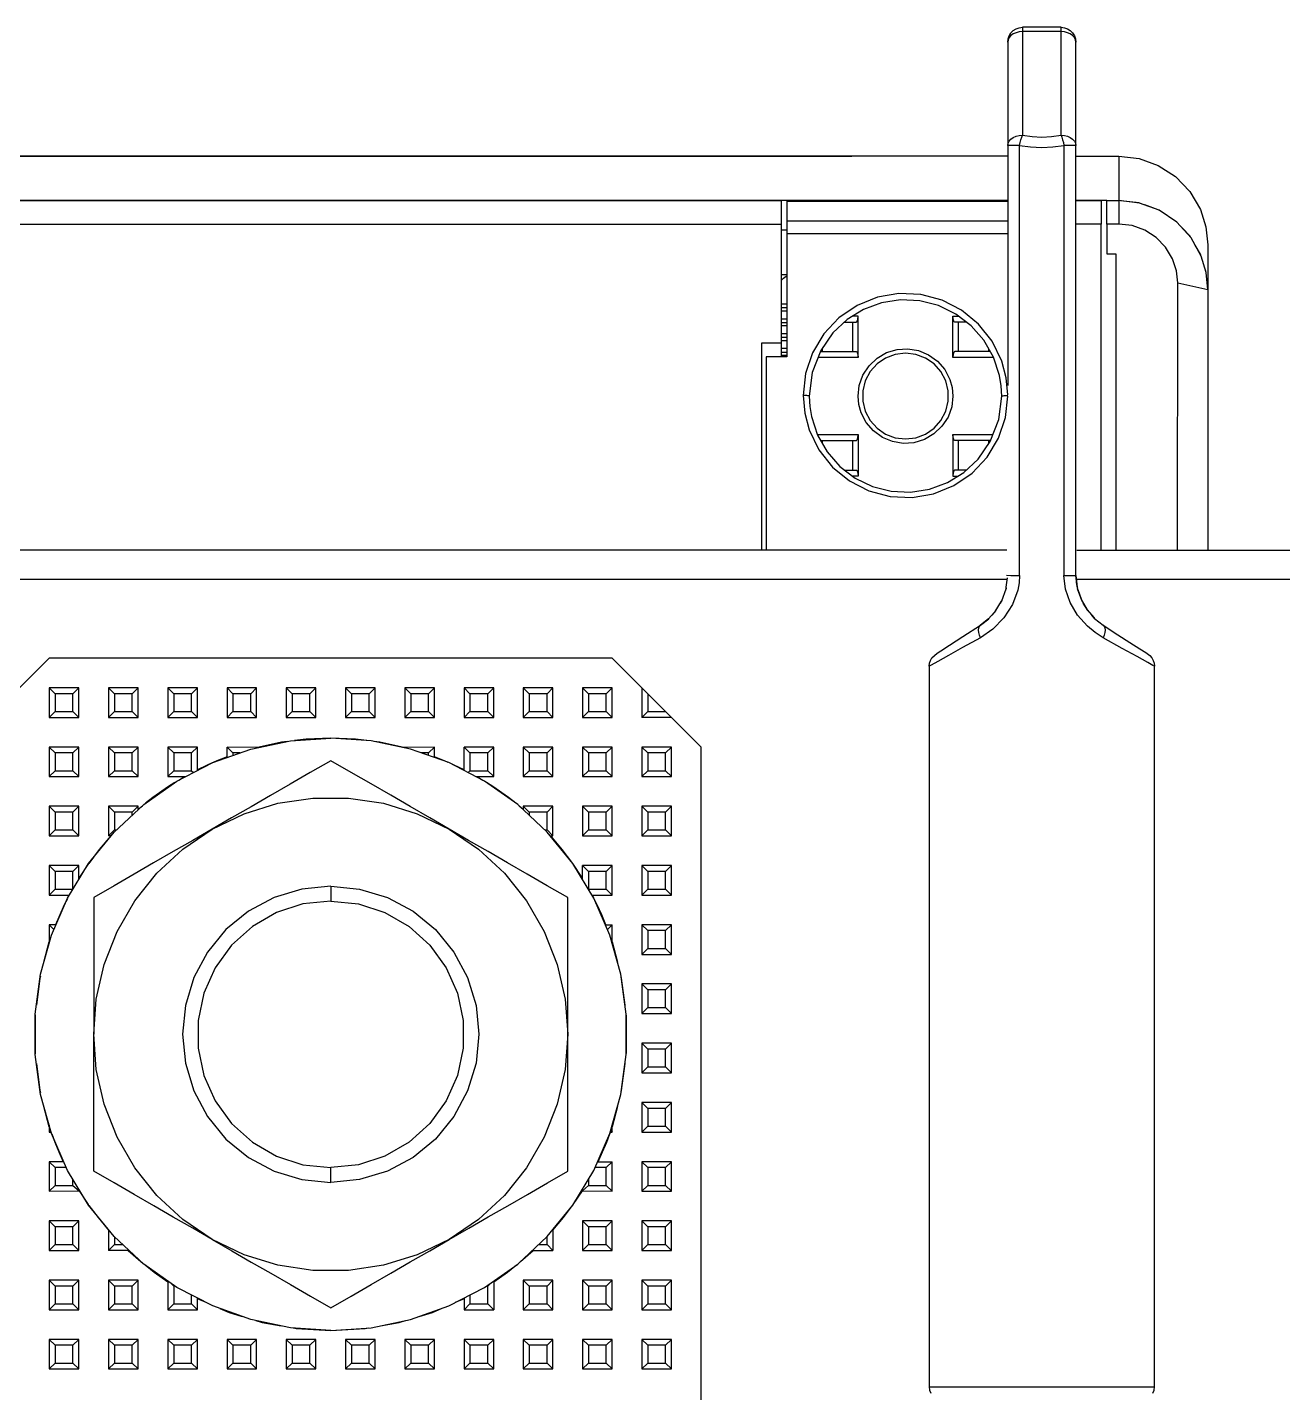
# Model space of a CAD drawing. Header units: millimetres. Extents: x 0 to 149, y 0 to 235.
# Drawn here: x 64.26 to 106.63, y 189.2 to 235.3 of the extents above; entities that cross this region are included whole.
import ezdxf

# ---------------------------------------------------------------- set-up
doc = ezdxf.new("R2010")
doc.units = ezdxf.units.MM

# ---------------------------------------------------------------- blocks, each defined once
blk = doc.blocks.new('CHINT_eff9f46a43ee547783ba41a7551f6a23_FACE_0')
at = {"color": 141, "linetype": 'Continuous', "true_color": 0x40d9ff}
for p, q in [((99.15, 235.3), (97.85, 235.3)), ((97.752, 216.793), (97.752, 231.308)), ((99.248, 231.308), (99.248, 216.793)), ((97.35, 230.95), (51.65, 230.95)), ((57.25, 230.95), (91.75, 230.95)), ((91.75, 230.95), (92.084, 230.95)), ((91.75, 230.95), (91.75, 230.95)), ((97.35, 229.45), (51.65, 229.45)), ((59.3, 229.45), (89.7, 229.45)), ((89.9, 229.45), (89.7, 229.45)), ((89.7, 229.45), (89.7, 228.653)), ((97.35, 229.45), (89.7, 229.45)), ((89.9, 229.45), (97.35, 229.45)), ((59.3, 228.653), (89.7, 228.653)), ((89.9, 228.45), (89.7, 228.45)), ((89.7, 226.95), (89.9, 226.95)), ((89.9, 225.95), (89.7, 225.95)), ((89.7, 225.835), (89.9, 225.835)), ((89.9, 225.719), (89.7, 225.719)), ((89.9, 225.45), (89.7, 225.45)), ((89.7, 225.335), (89.9, 225.335)), ((89.9, 225.219), (89.7, 225.219)), ((92.114, 225.35), (92.114, 224.35)), ((95.686, 224.35), (95.686, 225.35)), ((89.9, 224.95), (89.7, 224.95)), ((89.7, 224.835), (89.9, 224.835)), ((89.9, 224.719), (89.7, 224.719)), ((89.9, 224.45), (89.7, 224.45)), ((89.7, 224.335), (89.9, 224.335)), ((89.9, 224.219), (89.7, 224.219)), ((91.092, 224.468), (91.092, 224.35)), ((96.708, 224.35), (96.708, 224.454)), ((91.092, 221.35), (91.092, 221.246)), ((92.114, 221.35), (92.114, 220.35)), ((95.686, 220.35), (95.686, 221.35)), ((96.708, 221.232), (96.708, 221.35)), ((97.315, 217.65), (51.685, 217.65)), ((97.333, 216.656), (51.667, 216.656)), ((97.3, 216.374), (97.293, 216.338)), ((99.665, 216.656), (99.659, 216.656)), ((99.846, 215.948), (99.707, 216.338)), ((97.154, 215.948), (97.1, 215.855)), ((100.05, 215.61), (99.9, 215.855)), ((96.95, 215.61), (96.816, 215.451)), ((100.292, 215.331), (100.184, 215.451)), ((100.248, 215.375), (100.278, 215.343)), ((94.7, 213.727), (94.7, 189.4)), ((102.3, 189.4), (102.3, 213.727)), ((65.2, 212.8), (65, 213)), ((66, 213), (65, 213)), ((65, 213), (65, 212)), ((65.8, 212.8), (66, 213)), ((66, 212), (66, 213)), ((67.2, 212.8), (67, 213)), ((68, 213), (67, 213)), ((67, 213), (67, 212)), ((67.8, 212.8), (68, 213)), ((68, 212), (68, 213)), ((69.2, 212.8), (69, 213)), ((70, 213), (69, 213)), ((69, 213), (69, 212)), ((69.8, 212.8), (70, 213)), ((70, 212), (70, 213)), ((71.2, 212.8), (71, 213)), ((72, 213), (71, 213)), ((71, 213), (71, 212)), ((71.8, 212.8), (72, 213)), ((72, 212), (72, 213)), ((73.2, 212.8), (73, 213)), ((74, 213), (73, 213)), ((73, 213), (73, 212)), ((73.8, 212.8), (74, 213)), ((74, 212), (74, 213)), ((75.2, 212.8), (75, 213)), ((76, 213), (75, 213)), ((75, 213), (75, 212)), ((75.8, 212.8), (76, 213)), ((76, 212), (76, 213)), ((77.2, 212.8), (77, 213)), ((78, 213), (77, 213)), ((77, 213), (77, 212)), ((77.8, 212.8), (78, 213)), ((78, 212), (78, 213)), ((79.2, 212.8), (79, 213)), ((80, 213), (79, 213)), ((79, 213), (79, 212)), ((79.8, 212.8), (80, 213)), ((80, 212), (80, 213)), ((81.2, 212.8), (81, 213)), ((82, 213), (81, 213)), ((81, 213), (81, 212)), ((81.8, 212.8), (82, 213)), ((82, 212), (82, 213)), ((83.2, 212.8), (83, 213)), ((84, 213), (83, 213)), ((83, 213), (83, 212)), ((83.8, 212.8), (84, 213)), ((84, 212), (84, 213)), ((65.8, 212.8), (65.2, 212.8)), ((65.2, 212.8), (65.2, 212.2)), ((65.8, 212.2), (65.8, 212.8)), ((67.8, 212.8), (67.2, 212.8)), ((67.2, 212.8), (67.2, 212.2)), ((67.8, 212.2), (67.8, 212.8)), ((69.8, 212.8), (69.2, 212.8)), ((69.2, 212.8), (69.2, 212.2)), ((69.8, 212.2), (69.8, 212.8)), ((71.8, 212.8), (71.2, 212.8)), ((71.2, 212.8), (71.2, 212.2)), ((71.8, 212.2), (71.8, 212.8)), ((73.8, 212.8), (73.2, 212.8)), ((73.2, 212.8), (73.2, 212.2)), ((73.8, 212.2), (73.8, 212.8)), ((75.8, 212.8), (75.2, 212.8)), ((75.2, 212.8), (75.2, 212.2)), ((75.8, 212.2), (75.8, 212.8)), ((77.8, 212.8), (77.2, 212.8)), ((77.2, 212.8), (77.2, 212.2)), ((77.8, 212.2), (77.8, 212.8)), ((79.8, 212.8), (79.2, 212.8)), ((79.2, 212.8), (79.2, 212.2)), ((79.8, 212.2), (79.8, 212.8)), ((81.8, 212.8), (81.2, 212.8)), ((81.2, 212.8), (81.2, 212.2)), ((81.8, 212.2), (81.8, 212.8)), ((83.8, 212.8), (83.2, 212.8)), ((83.2, 212.8), (83.2, 212.2)), ((83.8, 212.2), (83.8, 212.8)), ((85.2, 212.8), (85.8, 212.2)), ((85.2, 212.8), (85.2, 212.2)), ((65.2, 212.2), (65, 212)), ((65.2, 212.2), (65.8, 212.2)), ((65.8, 212.2), (66, 212)), ((67.2, 212.2), (67, 212)), ((67.2, 212.2), (67.8, 212.2)), ((67.8, 212.2), (68, 212)), ((69.2, 212.2), (69, 212)), ((69.2, 212.2), (69.8, 212.2)), ((69.8, 212.2), (70, 212)), ((71.2, 212.2), (71, 212)), ((71.2, 212.2), (71.8, 212.2)), ((71.8, 212.2), (72, 212)), ((73.2, 212.2), (73, 212)), ((73.2, 212.2), (73.8, 212.2)), ((73.8, 212.2), (74, 212)), ((75.2, 212.2), (75, 212)), ((75.2, 212.2), (75.8, 212.2)), ((75.8, 212.2), (76, 212)), ((77.2, 212.2), (77, 212)), ((77.2, 212.2), (77.8, 212.2)), ((77.8, 212.2), (78, 212)), ((79.2, 212.2), (79, 212)), ((79.2, 212.2), (79.8, 212.2)), ((79.8, 212.2), (80, 212)), ((81.2, 212.2), (81, 212)), ((81.2, 212.2), (81.8, 212.2)), ((81.8, 212.2), (82, 212)), ((83.2, 212.2), (83, 212)), ((83.2, 212.2), (83.8, 212.2)), ((83.8, 212.2), (84, 212)), ((85.2, 212.2), (85, 212)), ((85.2, 212.2), (85.8, 212.2)), ((65, 212), (66, 212)), ((67, 212), (68, 212)), ((69, 212), (70, 212)), ((71, 212), (72, 212)), ((73, 212), (74, 212)), ((75, 212), (76, 212)), ((77, 212), (78, 212)), ((79, 212), (80, 212)), ((81, 212), (82, 212)), ((83, 212), (84, 212)), ((65.2, 210.8), (65, 211)), ((66, 211), (65, 211)), ((65, 211), (65, 210)), ((65.8, 210.8), (65.2, 210.8)), ((65.2, 210.8), (65.2, 210.2)), ((65.8, 210.8), (66, 211)), ((65.8, 210.2), (65.8, 210.8)), ((66, 210), (66, 211)), ((67.2, 210.8), (67, 211)), ((68, 211), (67, 211)), ((67, 211), (67, 210)), ((67.8, 210.8), (67.2, 210.8)), ((67.2, 210.8), (67.2, 210.2)), ((67.8, 210.8), (68, 211)), ((67.8, 210.2), (67.8, 210.8)), ((68, 210), (68, 211)), ((69.2, 210.8), (69, 211)), ((69, 211), (69, 210)), ((70, 211), (69, 211)), ((69.8, 210.8), (69.2, 210.8)), ((69.2, 210.8), (69.2, 210.2)), ((69.8, 210.8), (70, 211)), ((69.8, 210.2), (69.8, 210.8)), ((71.2, 210.8), (71, 211)), ((72.027, 210.989), (71, 211)), ((71.439, 210.8), (71.2, 210.8)), ((71.2, 210.8), (71.2, 210.715)), ((72.005, 210.971), (72.027, 210.989)), ((72.027, 210.976), (72.027, 210.989)), ((78, 211), (76.973, 210.989)), ((76.995, 210.971), (76.973, 210.989)), ((76.973, 210.989), (76.973, 210.976)), ((77.8, 210.8), (77.561, 210.8)), ((77.8, 210.8), (78, 211)), ((77.8, 210.715), (77.8, 210.8)), ((79.2, 210.8), (79, 211)), ((80, 211), (79, 211)), ((79.8, 210.8), (79.2, 210.8)), ((79.2, 210.8), (79.2, 210.2)), ((79.8, 210.8), (80, 211)), ((79.8, 210.2), (79.8, 210.8)), ((80, 210), (80, 211)), ((81.2, 210.8), (81, 211)), ((82, 211), (81, 211)), ((81, 211), (81, 210)), ((81.8, 210.8), (81.2, 210.8)), ((81.2, 210.8), (81.2, 210.2)), ((81.8, 210.8), (82, 211)), ((81.8, 210.2), (81.8, 210.8)), ((82, 210), (82, 211)), ((83.2, 210.8), (83, 211)), ((84, 211), (83, 211)), ((83, 211), (83, 210)), ((83.8, 210.8), (83.2, 210.8)), ((83.2, 210.8), (83.2, 210.2)), ((83.8, 210.8), (84, 211)), ((83.8, 210.2), (83.8, 210.8)), ((84, 210), (84, 211)), ((85.2, 210.8), (85, 211)), ((86, 211), (85, 211)), ((85, 211), (85, 210)), ((85.8, 210.8), (85.2, 210.8)), ((85.2, 210.8), (85.2, 210.2)), ((85.8, 210.8), (86, 211)), ((85.8, 210.2), (85.8, 210.8)), ((86, 210), (86, 211)), ((65.2, 210.2), (65, 210)), ((65, 210), (66, 210)), ((65.2, 210.2), (65.8, 210.2)), ((65.8, 210.2), (66, 210)), ((67.2, 210.2), (67, 210)), ((67, 210), (68, 210)), ((67.2, 210.2), (67.8, 210.2)), ((67.8, 210.2), (68, 210)), ((69.2, 210.2), (69, 210)), ((69, 210), (69.569, 210)), ((69.2, 210.2), (69.8, 210.2)), ((69.369, 209.878), (69.569, 210)), ((69.569, 210), (69.605, 210)), ((69.8, 210.2), (69.865, 210.135)), ((79.2, 210.2), (79.135, 210.135)), ((79.2, 210.2), (79.8, 210.2)), ((79.395, 210), (79.431, 210)), ((79.431, 210), (80, 210)), ((79.431, 210), (79.631, 209.878)), ((79.8, 210.2), (80, 210)), ((81.2, 210.2), (81, 210)), ((81, 210), (82, 210)), ((81.2, 210.2), (81.8, 210.2)), ((81.8, 210.2), (82, 210)), ((83.2, 210.2), (83, 210)), ((83, 210), (84, 210)), ((83.2, 210.2), (83.8, 210.2)), ((83.8, 210.2), (84, 210)), ((85.2, 210.2), (85, 210)), ((85, 210), (86, 210)), ((85.2, 210.2), (85.8, 210.2)), ((85.8, 210.2), (86, 210)), ((65.2, 208.8), (65, 209)), ((66, 209), (65, 209)), ((65, 209), (65, 208)), ((65.8, 208.8), (66, 209)), ((66, 208), (66, 209)), ((67.2, 208.8), (67, 209)), ((67, 209), (67, 208)), ((68, 209), (67, 209)), ((67.8, 208.8), (68, 209)), ((68, 208.899), (68.142, 209.013)), ((68, 208.899), (68, 209)), ((68, 208.88), (68, 208.899)), ((80.858, 209.013), (81, 208.899)), ((81.2, 208.8), (81, 209)), ((81, 209), (81, 208.899)), ((82, 209), (81, 209)), ((81, 208.899), (81, 208.88)), ((81.8, 208.8), (82, 209)), ((82, 208), (82, 209)), ((83.2, 208.8), (83, 209)), ((84, 209), (83, 209)), ((83, 209), (83, 208)), ((83.8, 208.8), (84, 209)), ((84, 208), (84, 209)), ((85.2, 208.8), (85, 209)), ((86, 209), (85, 209)), ((85, 209), (85, 208)), ((85.8, 208.8), (86, 209)), ((86, 208), (86, 209)), ((65.8, 208.8), (65.2, 208.8)), ((65.2, 208.8), (65.2, 208.2)), ((65.8, 208.2), (65.8, 208.8)), ((67.8, 208.8), (67.2, 208.8)), ((67.2, 208.8), (67.2, 208.2)), ((67.8, 208.694), (67.8, 208.8)), ((81.8, 208.8), (81.2, 208.8)), ((81.2, 208.8), (81.2, 208.694)), ((81.8, 208.2), (81.8, 208.8)), ((83.8, 208.8), (83.2, 208.8)), ((83.2, 208.8), (83.2, 208.2)), ((83.8, 208.2), (83.8, 208.8)), ((85.8, 208.8), (85.2, 208.8)), ((85.2, 208.8), (85.2, 208.2)), ((85.8, 208.2), (85.8, 208.8)), ((65.2, 208.2), (65, 208)), ((65, 208), (66, 208)), ((65.2, 208.2), (65.8, 208.2)), ((65.8, 208.2), (66, 208)), ((67.2, 208.2), (67, 208)), ((67.2, 208.2), (67.271, 208.2)), ((81.729, 208.2), (81.8, 208.2)), ((81.8, 208.2), (82, 208)), ((83.2, 208.2), (83, 208)), ((83, 208), (84, 208)), ((83.2, 208.2), (83.8, 208.2)), ((83.8, 208.2), (84, 208)), ((85.2, 208.2), (85, 208)), ((85, 208), (86, 208)), ((85.2, 208.2), (85.8, 208.2)), ((85.8, 208.2), (86, 208)), ((65.2, 206.8), (65, 207)), ((65, 207), (65, 206)), ((66, 207), (65, 207)), ((65.8, 206.8), (66, 207)), ((83.2, 206.8), (83, 207)), ((84, 207), (83, 207)), ((83.8, 206.8), (84, 207)), ((84, 206), (84, 207)), ((85.2, 206.8), (85, 207)), ((86, 207), (85, 207)), ((85, 207), (85, 206)), ((85.8, 206.8), (86, 207)), ((86, 206), (86, 207)), ((65.8, 206.8), (65.2, 206.8)), ((65.2, 206.8), (65.2, 206.2)), ((65.8, 206.2), (65.8, 206.8)), ((83.8, 206.8), (83.2, 206.8)), ((83.2, 206.8), (83.2, 206.2)), ((83.8, 206.2), (83.8, 206.8)), ((85.8, 206.8), (85.2, 206.8)), ((85.2, 206.8), (85.2, 206.2)), ((85.8, 206.2), (85.8, 206.8)), ((65.2, 206.2), (65, 206)), ((65.2, 206.2), (65.8, 206.2)), ((65.8, 206.2), (65.802, 206.198)), ((74.5, 206.3), (74.5, 205.8)), ((83.2, 206.2), (83.198, 206.198)), ((83.2, 206.2), (83.8, 206.2)), ((83.8, 206.2), (84, 206)), ((85.2, 206.2), (85, 206)), ((85.2, 206.2), (85.8, 206.2)), ((85.8, 206.2), (86, 206)), ((65, 206), (65.673, 206)), ((65.631, 205.917), (65.673, 206)), ((65.673, 206), (65.682, 206)), ((83.318, 206), (83.327, 206)), ((83.327, 206), (84, 206)), ((83.327, 206), (83.369, 205.917)), ((85, 206), (86, 206)), ((65.16, 204.84), (65, 205)), ((65, 205), (65, 204.422)), ((83.84, 204.84), (84, 205)), ((84, 204.422), (84, 205)), ((85.2, 204.8), (85, 205)), ((86, 205), (85, 205)), ((85, 205), (85, 204)), ((85.8, 204.8), (85.2, 204.8)), ((85.2, 204.8), (85.2, 204.2)), ((85.8, 204.8), (86, 205)), ((85.8, 204.2), (85.8, 204.8)), ((86, 204), (86, 205)), ((64.823, 203.741), (65, 204.422)), ((65, 204.422), (65, 204.373)), ((84, 204.373), (84, 204.422)), ((84, 204.422), (84.177, 203.741)), ((85.2, 204.2), (85, 204)), ((85, 204), (86, 204)), ((85.2, 204.2), (85.8, 204.2)), ((85.8, 204.2), (86, 204)), ((85.2, 202.8), (85, 203)), ((86, 203), (85, 203)), ((85, 203), (85, 202)), ((85.8, 202.8), (86, 203)), ((86, 202), (86, 203)), ((85.8, 202.8), (85.2, 202.8)), ((85.2, 202.8), (85.2, 202.2)), ((85.8, 202.2), (85.8, 202.8)), ((85.2, 202.2), (85, 202)), ((85, 202), (86, 202)), ((85.2, 202.2), (85.8, 202.2)), ((85.8, 202.2), (86, 202)), ((85.2, 200.8), (85, 201)), ((86, 201), (85, 201)), ((85, 201), (85, 200)), ((85.8, 200.8), (86, 201)), ((86, 200), (86, 201)), ((85.8, 200.8), (85.2, 200.8)), ((85.2, 200.8), (85.2, 200.2)), ((85.8, 200.2), (85.8, 200.8)), ((85.2, 200.2), (85, 200)), ((85.2, 200.2), (85.8, 200.2)), ((85.8, 200.2), (86, 200)), ((85, 200), (86, 200)), ((65, 198.178), (64.823, 198.859)), ((84.177, 198.859), (84, 198.178)), ((85.2, 198.8), (85, 199)), ((86, 199), (85, 199)), ((85, 199), (85, 198)), ((85.8, 198.8), (85.2, 198.8)), ((85.2, 198.8), (85.2, 198.2)), ((85.8, 198.8), (86, 199)), ((85.8, 198.2), (85.8, 198.8)), ((86, 198), (86, 199)), ((65, 198.227), (65, 198.178)), ((65, 198.178), (65, 198)), ((65.05, 198.05), (65, 198)), ((65, 198), (65.06, 198)), ((65.06, 198), (65.064, 198)), ((65.075, 197.961), (65.06, 198)), ((83.94, 198), (83.925, 197.961)), ((83.936, 198), (83.94, 198)), ((83.94, 198), (84, 198)), ((83.95, 198.05), (84, 198)), ((84, 198.178), (84, 198.227)), ((84, 198), (84, 198.178)), ((85.2, 198.2), (85, 198)), ((85, 198), (86, 198)), ((85.2, 198.2), (85.8, 198.2)), ((85.8, 198.2), (86, 198)), ((65.2, 196.8), (65, 197)), ((65, 197), (65, 196)), ((83.8, 196.8), (84, 197)), ((84, 196), (84, 197)), ((85.2, 196.8), (85, 197)), ((86, 197), (85, 197)), ((85, 197), (85, 196)), ((85.8, 196.8), (86, 197)), ((86, 196), (86, 197)), ((65.577, 196.8), (65.2, 196.8)), ((65.2, 196.8), (65.2, 196.2)), ((65.8, 196.2), (65.8, 196.405)), ((74.5, 196.3), (74.5, 196.8)), ((83.2, 196.405), (83.2, 196.2)), ((83.8, 196.8), (83.423, 196.8)), ((83.8, 196.2), (83.8, 196.8)), ((85.8, 196.8), (85.2, 196.8)), ((85.2, 196.8), (85.2, 196.2)), ((85.8, 196.2), (85.8, 196.8)), ((65.2, 196.2), (65, 196)), ((65, 196), (66.006, 196.01)), ((65.2, 196.2), (65.8, 196.2)), ((65.8, 196.2), (66.006, 196.01)), ((66.006, 196.01), (66.006, 196.067)), ((83.2, 196.2), (82.994, 196.01)), ((82.994, 196.067), (82.994, 196.01)), ((82.994, 196.01), (84, 196)), ((83.2, 196.2), (83.8, 196.2)), ((83.8, 196.2), (84, 196)), ((85.2, 196.2), (85, 196)), ((85, 196), (86, 196)), ((85.2, 196.2), (85.8, 196.2)), ((85.8, 196.2), (86, 196)), ((65.2, 194.8), (65, 195)), ((66, 195), (65, 195)), ((65, 195), (65, 194)), ((65.8, 194.8), (65.2, 194.8)), ((65.2, 194.8), (65.2, 194.2)), ((65.8, 194.8), (66, 195)), ((65.8, 194.2), (65.8, 194.8)), ((66, 194), (66, 195)), ((83.2, 194.8), (83, 195)), ((84, 195), (83, 195)), ((83, 195), (83, 194)), ((83.8, 194.8), (83.2, 194.8)), ((83.2, 194.8), (83.2, 194.2)), ((83.8, 194.8), (84, 195)), ((83.8, 194.2), (83.8, 194.8)), ((84, 194), (84, 195)), ((85.2, 194.8), (85, 195)), ((86, 195), (85, 195)), ((85, 195), (85, 194)), ((85.8, 194.8), (85.2, 194.8)), ((85.2, 194.8), (85.2, 194.2)), ((85.8, 194.8), (86, 195)), ((85.8, 194.2), (85.8, 194.8)), ((86, 194), (86, 195)), ((65.2, 194.2), (65, 194)), ((65.2, 194.2), (65.8, 194.2)), ((65.8, 194.2), (66, 194)), ((67.2, 194.2), (67, 194)), ((67.2, 194.467), (67.2, 194.2)), ((67.2, 194.2), (67.486, 194.2)), ((81.514, 194.2), (81.8, 194.2)), ((81.8, 194.2), (81.8, 194.467)), ((81.8, 194.2), (82, 194)), ((83.2, 194.2), (83, 194)), ((83.2, 194.2), (83.8, 194.2)), ((83.8, 194.2), (84, 194)), ((85.2, 194.2), (85, 194)), ((85.2, 194.2), (85.8, 194.2)), ((85.8, 194.2), (86, 194)), ((65, 194), (66, 194)), ((83, 194), (84, 194)), ((85, 194), (86, 194)), ((65.2, 192.8), (65, 193)), ((66, 193), (65, 193)), ((65, 193), (65, 192)), ((65.8, 192.8), (65.2, 192.8)), ((65.2, 192.8), (65.2, 192.2)), ((65.8, 192.8), (66, 193)), ((65.8, 192.2), (65.8, 192.8)), ((66, 192), (66, 193)), ((67.2, 192.8), (67, 193)), ((68, 193), (67, 193)), ((67, 193), (67, 192)), ((67.8, 192.8), (67.2, 192.8)), ((67.2, 192.8), (67.2, 192.2)), ((67.8, 192.8), (68, 193)), ((67.8, 192.2), (67.8, 192.8)), ((68, 192), (68, 193)), ((69.2, 192.8), (69.1, 192.9)), ((69.242, 192.8), (69.2, 192.8)), ((69.2, 192.8), (69.2, 192.2)), ((79.8, 192.8), (79.758, 192.8)), ((79.8, 192.8), (79.9, 192.9)), ((79.8, 192.2), (79.8, 192.8)), ((81.2, 192.8), (81, 193)), ((82, 193), (81, 193)), ((81, 193), (81, 192)), ((81.8, 192.8), (81.2, 192.8)), ((81.2, 192.8), (81.2, 192.2)), ((81.8, 192.8), (82, 193)), ((81.8, 192.2), (81.8, 192.8)), ((82, 192), (82, 193)), ((83.2, 192.8), (83, 193)), ((84, 193), (83, 193)), ((83, 193), (83, 192)), ((83.8, 192.8), (83.2, 192.8)), ((83.2, 192.8), (83.2, 192.2)), ((83.8, 192.8), (84, 193)), ((83.8, 192.2), (83.8, 192.8)), ((84, 192), (84, 193)), ((85.2, 192.8), (85, 193)), ((86, 193), (85, 193)), ((85, 193), (85, 192)), ((85.8, 192.8), (85.2, 192.8)), ((85.2, 192.8), (85.2, 192.2)), ((85.8, 192.8), (86, 193)), ((85.8, 192.2), (85.8, 192.8)), ((86, 192), (86, 193)), ((69.8, 192.2), (69.8, 192.499)), ((70, 192.37), (70, 192.395)), ((70.299, 192.24), (70, 192.37)), ((70, 192), (70, 192.37)), ((79, 192.37), (78.701, 192.24)), ((79, 192.395), (79, 192.37)), ((79, 192.37), (79, 192)), ((79.2, 192.499), (79.2, 192.2)), ((65.2, 192.2), (65, 192)), ((65, 192), (66, 192)), ((65.2, 192.2), (65.8, 192.2)), ((65.8, 192.2), (66, 192)), ((67.2, 192.2), (67, 192)), ((67, 192), (68, 192)), ((67.2, 192.2), (67.8, 192.2)), ((67.8, 192.2), (68, 192)), ((69.2, 192.2), (69, 192)), ((69, 192), (70, 192)), ((69.2, 192.2), (69.8, 192.2)), ((69.8, 192.2), (70, 192)), ((79.2, 192.2), (79, 192)), ((79, 192), (80, 192)), ((79.2, 192.2), (79.8, 192.2)), ((79.8, 192.2), (80, 192)), ((81.2, 192.2), (81, 192)), ((81, 192), (82, 192)), ((81.2, 192.2), (81.8, 192.2)), ((81.8, 192.2), (82, 192)), ((83.2, 192.2), (83, 192)), ((83, 192), (84, 192)), ((83.2, 192.2), (83.8, 192.2)), ((83.8, 192.2), (84, 192)), ((85.2, 192.2), (85, 192)), ((85, 192), (86, 192)), ((85.2, 192.2), (85.8, 192.2)), ((85.8, 192.2), (86, 192)), ((65.2, 190.8), (65, 191)), ((66, 191), (65, 191)), ((65, 191), (65, 190)), ((65.8, 190.8), (66, 191)), ((66, 190), (66, 191)), ((67.2, 190.8), (67, 191)), ((68, 191), (67, 191)), ((67, 191), (67, 190)), ((67.8, 190.8), (68, 191)), ((68, 190), (68, 191)), ((69.2, 190.8), (69, 191)), ((70, 191), (69, 191)), ((69, 191), (69, 190)), ((69.8, 190.8), (70, 191)), ((70, 190), (70, 191)), ((71.2, 190.8), (71, 191)), ((72, 191), (71, 191)), ((71, 191), (71, 190)), ((71.8, 190.8), (72, 191)), ((72, 190), (72, 191)), ((73.2, 190.8), (73, 191)), ((74, 191), (73, 191)), ((73, 191), (73, 190)), ((73.8, 190.8), (74, 191)), ((74, 190), (74, 191)), ((75.2, 190.8), (75, 191)), ((76, 191), (75, 191)), ((75, 191), (75, 190)), ((75.8, 190.8), (76, 191)), ((76, 190), (76, 191)), ((77.2, 190.8), (77, 191)), ((78, 191), (77, 191)), ((77, 191), (77, 190)), ((77.8, 190.8), (78, 191)), ((78, 190), (78, 191)), ((79.2, 190.8), (79, 191)), ((80, 191), (79, 191)), ((79, 191), (79, 190)), ((79.8, 190.8), (80, 191)), ((80, 190), (80, 191)), ((81.2, 190.8), (81, 191)), ((82, 191), (81, 191)), ((81, 191), (81, 190)), ((81.8, 190.8), (82, 191)), ((82, 190), (82, 191)), ((83.2, 190.8), (83, 191)), ((84, 191), (83, 191)), ((83, 191), (83, 190)), ((83.8, 190.8), (84, 191)), ((84, 190), (84, 191)), ((85.2, 190.8), (85, 191)), ((86, 191), (85, 191)), ((85, 191), (85, 190)), ((85.8, 190.8), (86, 191)), ((86, 190), (86, 191)), ((65.8, 190.8), (65.2, 190.8)), ((65.2, 190.8), (65.2, 190.2)), ((65.8, 190.2), (65.8, 190.8)), ((67.8, 190.8), (67.2, 190.8)), ((67.2, 190.8), (67.2, 190.2)), ((67.8, 190.2), (67.8, 190.8)), ((69.8, 190.8), (69.2, 190.8)), ((69.2, 190.8), (69.2, 190.2)), ((69.8, 190.2), (69.8, 190.8)), ((71.8, 190.8), (71.2, 190.8)), ((71.2, 190.8), (71.2, 190.2)), ((71.8, 190.2), (71.8, 190.8)), ((73.8, 190.8), (73.2, 190.8)), ((73.2, 190.8), (73.2, 190.2)), ((73.8, 190.2), (73.8, 190.8)), ((75.8, 190.8), (75.2, 190.8)), ((75.2, 190.8), (75.2, 190.2)), ((75.8, 190.2), (75.8, 190.8)), ((77.8, 190.8), (77.2, 190.8)), ((77.2, 190.8), (77.2, 190.2)), ((77.8, 190.2), (77.8, 190.8)), ((79.8, 190.8), (79.2, 190.8)), ((79.2, 190.8), (79.2, 190.2)), ((79.8, 190.2), (79.8, 190.8)), ((81.8, 190.8), (81.2, 190.8)), ((81.2, 190.8), (81.2, 190.2)), ((81.8, 190.2), (81.8, 190.8)), ((83.8, 190.8), (83.2, 190.8)), ((83.2, 190.8), (83.2, 190.2)), ((83.8, 190.2), (83.8, 190.8)), ((85.8, 190.8), (85.2, 190.8)), ((85.2, 190.8), (85.2, 190.2)), ((85.8, 190.2), (85.8, 190.8)), ((65.2, 190.2), (65, 190)), ((65, 190), (66, 190)), ((65.2, 190.2), (65.8, 190.2)), ((65.8, 190.2), (66, 190)), ((67.2, 190.2), (67, 190)), ((67, 190), (68, 190)), ((67.2, 190.2), (67.8, 190.2)), ((67.8, 190.2), (68, 190)), ((69.2, 190.2), (69, 190)), ((69, 190), (70, 190)), ((69.2, 190.2), (69.8, 190.2)), ((69.8, 190.2), (70, 190)), ((71.2, 190.2), (71, 190)), ((71, 190), (72, 190)), ((71.2, 190.2), (71.8, 190.2)), ((71.8, 190.2), (72, 190)), ((73.2, 190.2), (73, 190)), ((73, 190), (74, 190)), ((73.2, 190.2), (73.8, 190.2)), ((73.8, 190.2), (74, 190)), ((75.2, 190.2), (75, 190)), ((75, 190), (76, 190)), ((75.2, 190.2), (75.8, 190.2)), ((75.8, 190.2), (76, 190)), ((77.2, 190.2), (77, 190)), ((77, 190), (78, 190)), ((77.2, 190.2), (77.8, 190.2)), ((77.8, 190.2), (78, 190)), ((79.2, 190.2), (79, 190)), ((79, 190), (80, 190)), ((79.2, 190.2), (79.8, 190.2)), ((79.8, 190.2), (80, 190)), ((81.2, 190.2), (81, 190)), ((81, 190), (82, 190)), ((81.2, 190.2), (81.8, 190.2)), ((81.8, 190.2), (82, 190)), ((83.2, 190.2), (83, 190)), ((83, 190), (84, 190)), ((83.2, 190.2), (83.8, 190.2)), ((83.8, 190.2), (84, 190)), ((85.2, 190.2), (85, 190)), ((85, 190), (86, 190)), ((85.2, 190.2), (85.8, 190.2)), ((85.8, 190.2), (86, 190))]:
    blk.add_line(p, q, dxfattribs=at)
for points in [[(97.35, 234.8), (97.363, 234.911), (97.4, 235.017), (97.459, 235.112), (97.538, 235.191), (97.633, 235.25), (97.739, 235.287), (97.85, 235.3)], [(97.85, 235.154), (97.739, 235.145), (97.633, 235.119), (97.538, 235.076), (97.459, 235.02), (97.4, 234.953), (97.363, 234.879), (97.35, 234.8)], [(97.85, 235.3), (97.85, 235.29), (97.85, 235.262), (97.85, 235.216), (97.85, 235.154)], [(99.15, 231.661), (99.15, 235.154), (97.85, 235.154), (97.85, 231.661)], [(99.15, 235.3), (99.261, 235.287), (99.367, 235.25), (99.462, 235.191), (99.541, 235.112), (99.6, 235.017), (99.637, 234.911), (99.65, 234.8)], [(99.15, 235.154), (99.15, 235.216), (99.15, 235.262), (99.15, 235.29), (99.15, 235.3)], [(99.65, 234.8), (99.637, 234.879), (99.6, 234.953), (99.541, 235.02), (99.462, 235.076), (99.367, 235.119), (99.261, 235.145), (99.15, 235.154)], [(97.35, 234.8), (97.35, 231.308), (97.35, 223.209)], [(99.693, 216.41), (99.65, 216.793), (99.65, 231.308), (99.65, 234.8)], [(97.35, 231.308), (97.363, 231.386), (97.4, 231.461), (97.459, 231.528), (97.538, 231.584), (97.633, 231.626), (97.739, 231.652), (97.85, 231.661)], [(97.752, 231.308), (97.772, 231.406), (97.796, 231.5), (97.823, 231.586), (97.85, 231.661)], [(97.85, 231.661), (98.172, 231.613), (98.5, 231.596), (98.828, 231.613), (99.15, 231.661)], [(99.15, 231.661), (99.177, 231.586), (99.204, 231.5), (99.228, 231.406), (99.248, 231.308)], [(99.15, 231.661), (99.261, 231.652), (99.367, 231.626), (99.462, 231.584), (99.541, 231.528), (99.6, 231.461), (99.637, 231.386), (99.65, 231.308)], [(97.752, 231.308), (97.643, 231.308), (97.545, 231.308), (97.463, 231.308), (97.401, 231.308), (97.363, 231.308), (97.35, 231.308)], [(97.752, 231.308), (98.124, 231.259), (98.5, 231.243), (98.876, 231.259), (99.248, 231.308)], [(99.65, 231.308), (99.637, 231.308), (99.599, 231.308), (99.537, 231.308), (99.455, 231.308), (99.357, 231.308), (99.248, 231.308)], [(99.65, 230.95), (101.1, 230.95), (101.1, 229.45)], [(101.1, 230.95), (101.784, 230.871), (102.433, 230.637), (103.015, 230.259), (103.497, 229.754), (103.851, 229.146), (104.037, 228.561), (104.1, 227.95), (104.1, 226.452)], [(89.9, 229.45), (89.9, 229.446), (89.9, 228.452), (89.9, 228.343), (97.35, 228.343)], [(89.9, 229.446), (89.9, 229.435), (89.9, 229.417)], [(97.35, 229.417), (89.9, 229.417), (89.9, 228.765), (97.35, 228.765)], [(100.7, 229.45), (99.65, 229.45), (100.5, 229.45), (100.5, 228.653)], [(100.7, 228.654), (100.7, 229.45), (101.1, 229.45), (101.1, 228.655), (100.7, 228.654)], [(104.1, 226.45), (104.046, 227.016), (103.884, 227.568), (103.54, 228.195), (103.058, 228.723), (102.466, 229.121), (101.798, 229.368), (101.1, 229.45)], [(101.791, 229.369), (101.784, 229.371), (101.156, 229.443)], [(102.449, 229.127), (102.433, 229.137), (101.979, 229.301)], [(89.9, 228.765), (89.9, 228.714), (89.9, 228.642), (89.9, 228.553), (89.9, 228.452)], [(103.035, 228.738), (103.015, 228.759), (102.679, 228.977)], [(89.9, 228.343), (89.9, 224.171), (89.2, 224.171), (89.2, 217.65)], [(89.7, 228.653), (89.7, 224.65), (89.7, 224.171)], [(100.5, 217.65), (100.5, 228.653), (99.65, 228.653)], [(100.7, 228.654), (100.7, 227.65), (101, 227.65), (101, 217.65)], [(103.086, 226.669), (103.042, 227.083), (102.91, 227.484), (102.676, 227.876), (102.36, 228.203), (101.977, 228.45), (101.547, 228.603), (101.1, 228.655)], [(103.516, 228.222), (103.497, 228.254), (103.249, 228.514)], [(103.865, 227.602), (103.851, 227.646), (103.68, 227.94)], [(89.7, 226.75), (89.78, 226.834), (89.876, 226.897), (89.9, 226.906)], [(104.039, 227.039), (104.037, 227.061), (103.98, 227.24)], [(103.085, 217.65), (103.086, 226.669), (104.1, 226.45), (104.1, 217.65)], [(97.348, 222.891), (97.299, 223.464), (97.148, 224.031), (96.824, 224.699), (96.365, 225.282), (95.792, 225.752), (95.133, 226.09), (94.418, 226.279), (93.68, 226.311), (92.951, 226.185), (92.266, 225.906), (91.655, 225.488), (91.147, 224.947), (90.766, 224.309), (90.53, 223.61), (90.45, 222.868)], [(97.15, 222.85), (97.131, 223.2), (97.074, 223.546), (96.871, 224.167), (96.548, 224.735), (96.118, 225.226), (95.599, 225.62), (95.013, 225.903), (94.383, 226.064), (93.734, 226.096), (93.091, 225.998), (92.481, 225.774), (91.926, 225.432), (91.451, 224.986), (91.038, 224.39), (90.749, 223.645), (90.65, 222.85)], [(91.839, 225.35), (92.237, 225.35), (92.247, 225.353), (92.257, 225.361), (92.27, 225.38), (92.281, 225.407), (92.289, 225.439), (92.295, 225.474), (92.299, 225.512), (92.3, 225.55)], [(92.3, 224.15), (92.3, 225.55), (92.118, 225.55)], [(95.5, 224.15), (95.5, 225.55), (95.692, 225.55)], [(95.954, 225.35), (95.563, 225.35), (95.545, 225.358), (95.529, 225.382), (95.517, 225.412), (95.509, 225.445), (95.504, 225.481), (95.501, 225.515), (95.5, 225.55)], [(89.05, 217.65), (89.05, 224.65), (89.7, 224.65)], [(92.3, 224.15), (91.521, 224.15), (90.945, 224.15)], [(91.023, 224.35), (91.547, 224.35), (92.237, 224.35), (92.255, 224.342), (92.271, 224.318), (92.283, 224.288), (92.291, 224.255), (92.296, 224.219), (92.299, 224.185), (92.3, 224.15)], [(95.474, 223.135), (95.5, 222.85), (95.459, 222.489), (95.335, 222.142), (95.131, 221.828), (94.859, 221.569), (94.537, 221.382), (94.185, 221.276), (93.822, 221.252), (93.462, 221.311), (93.121, 221.453), (92.817, 221.672), (92.572, 221.957), (92.402, 222.287), (92.326, 222.565), (92.3, 222.85), (92.341, 223.211), (92.465, 223.558), (92.669, 223.872), (92.941, 224.131), (93.263, 224.318), (93.615, 224.424), (93.978, 224.448), (94.338, 224.389), (94.679, 224.247), (94.983, 224.028), (95.228, 223.743), (95.398, 223.413), (95.474, 223.135)], [(94.247, 224.258), (93.9, 224.3), (93.553, 224.258), (93.226, 224.134), (92.938, 223.935), (92.707, 223.674), (92.544, 223.364), (92.461, 223.025), (92.461, 222.675), (92.544, 222.336), (92.707, 222.026), (92.938, 221.765), (93.226, 221.566), (93.553, 221.442), (93.9, 221.4), (94.247, 221.442), (94.574, 221.566), (94.862, 221.765), (95.093, 222.026), (95.256, 222.336), (95.339, 222.675), (95.339, 223.025), (95.256, 223.364), (95.093, 223.674), (94.862, 223.935), (94.574, 224.134), (94.247, 224.258)], [(96.767, 224.35), (96.253, 224.35), (95.563, 224.35), (95.553, 224.347), (95.543, 224.339), (95.53, 224.32), (95.519, 224.293), (95.511, 224.261), (95.505, 224.226), (95.501, 224.188), (95.5, 224.15)], [(96.877, 224.15), (96.279, 224.15), (95.5, 224.15)], [(90.45, 222.868), (90.501, 222.272), (90.652, 221.705), (90.976, 221.037), (91.435, 220.453), (92.008, 219.983), (92.667, 219.646), (93.382, 219.457), (94.12, 219.425), (94.849, 219.551), (95.534, 219.83), (96.145, 220.248), (96.653, 220.788), (97.034, 221.427), (97.27, 222.125), (97.348, 222.847)], [(90.65, 222.85), (90.645, 222.854), (90.63, 222.858), (90.606, 222.861), (90.575, 222.864), (90.537, 222.866), (90.495, 222.867), (90.45, 222.868)], [(90.65, 222.85), (90.669, 222.5), (90.726, 222.154), (90.929, 221.533), (91.252, 220.965), (91.682, 220.474), (92.201, 220.08), (92.787, 219.797), (93.417, 219.636), (94.066, 219.604), (94.709, 219.702), (95.319, 219.926), (95.874, 220.268), (96.349, 220.714), (96.762, 221.31), (97.051, 222.055), (97.15, 222.85)], [(97.15, 222.85), (97.155, 222.854), (97.17, 222.858), (97.194, 222.861), (97.225, 222.864), (97.263, 222.866), (97.306, 222.867), (97.348, 222.868)], [(90.923, 221.55), (91.521, 221.55), (92.3, 221.55)], [(91.033, 221.35), (91.547, 221.35), (92.237, 221.35), (92.247, 221.353), (92.257, 221.361), (92.27, 221.38), (92.281, 221.407), (92.289, 221.439), (92.295, 221.474), (92.299, 221.512), (92.3, 221.55)], [(92.3, 221.55), (92.3, 220.15), (92.108, 220.15)], [(95.5, 221.55), (95.5, 220.15), (95.682, 220.15)], [(96.777, 221.35), (96.253, 221.35), (95.563, 221.35), (95.545, 221.358), (95.529, 221.382), (95.517, 221.412), (95.509, 221.445), (95.504, 221.481), (95.501, 221.515), (95.5, 221.55)], [(95.5, 221.55), (96.279, 221.55), (96.855, 221.55)], [(91.846, 220.35), (92.237, 220.35), (92.255, 220.342), (92.271, 220.318), (92.283, 220.288), (92.291, 220.255), (92.296, 220.219), (92.299, 220.185), (92.3, 220.15)], [(95.961, 220.35), (95.563, 220.35), (95.553, 220.347), (95.543, 220.339), (95.53, 220.32), (95.519, 220.293), (95.511, 220.261), (95.505, 220.226), (95.501, 220.188), (95.5, 220.15)], [(99.685, 217.65), (117.5, 217.65), (117.5, 216.656), (99.667, 216.656)], [(97.752, 216.793), (97.737, 216.541), (97.692, 216.294), (97.515, 215.812), (97.222, 215.361), (96.846, 214.977), (96.427, 214.689)], [(96.43, 215.11), (96.68, 215.303), (96.689, 215.311), (96.69, 215.312), (96.691, 215.313), (96.694, 215.316), (96.927, 215.574), (96.929, 215.577), (96.931, 215.579), (97.145, 215.928), (97.148, 215.934), (97.149, 215.937), (97.151, 215.941), (97.296, 216.344), (97.297, 216.35), (97.298, 216.353), (97.3, 216.374), (97.301, 216.397), (97.341, 216.718)], [(97.309, 216.799), (97.454, 216.793), (97.516, 216.793), (97.576, 216.793), (97.643, 216.793), (97.752, 216.793)], [(100.573, 214.689), (100.299, 214.864), (100.041, 215.078), (99.706, 215.454), (99.452, 215.88), (99.299, 216.33), (99.248, 216.793)], [(99.248, 216.793), (99.297, 216.793), (99.344, 216.793), (99.412, 216.793), (99.474, 216.793), (99.528, 216.793), (99.58, 216.793), (99.614, 216.793), (99.637, 216.793), (99.65, 216.793)], [(99.65, 216.793), (99.665, 216.559), (99.665, 216.558), (99.665, 216.557), (99.665, 216.556), (99.708, 216.328), (99.709, 216.325), (99.711, 216.319), (99.835, 215.971), (99.837, 215.967), (99.843, 215.954), (100.019, 215.649), (100.022, 215.644), (100.025, 215.641), (100.263, 215.358), (100.266, 215.354), (100.267, 215.353), (100.268, 215.352), (100.279, 215.341), (100.57, 215.11)], [(99.65, 216.793), (99.699, 216.397), (99.7, 216.374), (99.7, 216.374)], [(96.702, 215.325), (96.43, 215.11), (96.708, 215.331)], [(94.7, 213.727), (94.71, 213.826), (94.74, 213.921), (94.787, 214.009), (94.97, 214.173), (95.094, 214.253), (95.387, 214.441), (95.834, 214.728), (96.43, 215.11)], [(96.427, 214.689), (96.393, 214.778), (96.37, 214.868), (96.363, 214.95), (96.371, 215.02), (96.395, 215.074), (96.43, 215.11)], [(100.57, 215.11), (100.605, 215.074), (100.629, 215.02), (100.637, 214.95), (100.63, 214.868), (100.607, 214.778), (100.573, 214.689)], [(100.57, 215.11), (101.07, 214.789), (101.47, 214.533), (101.808, 214.316), (102.006, 214.189), (102.148, 214.086), (102.213, 214.009), (102.261, 213.921), (102.29, 213.826), (102.3, 213.727)], [(96.427, 214.689), (95.828, 214.355), (95.35, 214.089), (94.986, 213.886), (94.771, 213.766), (94.7, 213.727)], [(102.3, 213.727), (102.245, 213.757), (102.077, 213.851), (101.719, 214.051), (101.217, 214.33), (100.573, 214.689)], [(85, 213), (84, 214), (65, 214), (64, 213)], [(85.2, 212.8), (85, 213), (85, 212)], [(85.8, 212.2), (86, 212), (85, 212)], [(87, 182.65), (87, 211), (86, 212)], [(74.5, 191.3), (73.138, 191.393), (71.802, 191.671), (70.516, 192.128), (69.304, 192.756), (68.189, 193.543), (67.192, 194.474), (66.33, 195.533), (65.621, 196.699), (65.077, 197.951), (64.709, 199.265), (64.523, 200.618), (64.523, 201.982), (64.709, 203.335), (65.077, 204.649), (65.621, 205.901), (66.33, 207.067), (67.192, 208.126), (68.189, 209.057), (69.304, 209.844), (70.516, 210.472), (71.802, 210.929), (73.138, 211.207), (74.5, 211.3)], [(73.04, 211.186), (72.842, 211.162), (72.027, 210.989)], [(74.5, 211.3), (73.668, 211.265), (73.279, 211.216)], [(74.5, 191.3), (75.862, 191.393), (77.198, 191.671), (78.484, 192.128), (79.696, 192.756), (80.811, 193.543), (81.808, 194.474), (82.67, 195.533), (83.379, 196.699), (83.923, 197.951), (84.291, 199.265), (84.477, 200.618), (84.477, 201.982), (84.291, 203.335), (83.923, 204.649), (83.379, 205.901), (82.67, 207.067), (81.808, 208.126), (80.811, 209.057), (79.696, 209.844), (78.484, 210.472), (77.198, 210.929), (75.862, 211.207), (74.5, 211.3)], [(75.721, 211.216), (75.332, 211.265), (74.5, 211.3)], [(76.973, 210.989), (76.158, 211.162), (75.96, 211.186)], [(70, 210.205), (70, 210.23), (70, 211)], [(71, 210.644), (71, 210.667), (71, 211)], [(78, 210.644), (78, 210.667), (78, 211)], [(79, 210.205), (79, 210.23), (79, 211)], [(70.494, 210.461), (70.328, 210.388), (70, 210.23)], [(78.5, 208.228), (77.841, 208.609), (77.182, 208.989), (76.524, 209.369), (75.861, 209.752), (75.187, 210.141), (74.5, 210.538), (73.809, 210.139), (73.132, 209.748), (72.469, 209.365), (71.813, 208.986), (71.156, 208.607), (70.5, 208.228)], [(71, 210.667), (70.661, 210.534), (70.538, 210.48)], [(78.462, 210.48), (78.339, 210.534), (78, 210.667)], [(79, 210.23), (78.672, 210.388), (78.506, 210.461)], [(69.242, 209.8), (69.023, 209.667), (68.499, 209.299), (68.254, 209.103)], [(80.746, 209.103), (80.501, 209.299), (79.977, 209.667), (79.758, 209.8)], [(70.5, 208.228), (71.577, 208.747), (72.72, 209.099), (73.902, 209.278), (75.098, 209.278), (76.28, 209.099), (77.423, 208.747), (78.5, 208.228)], [(67.076, 208), (66.689, 207.544), (66.331, 207.067)], [(66.5, 201.3), (66.589, 202.492), (66.855, 203.658), (67.292, 204.771), (67.89, 205.807), (68.636, 206.741), (69.512, 207.555), (70.5, 208.228)], [(70.5, 208.228), (69.841, 207.848), (69.182, 207.467), (68.524, 207.088), (67.862, 206.705), (67.187, 206.315), (66.5, 205.919), (66.5, 205.121), (66.5, 204.339), (66.5, 203.574), (66.5, 202.816), (66.5, 202.058), (66.5, 201.3)], [(67.09, 208), (67.076, 208), (67, 208)], [(78.5, 208.228), (79.488, 207.555), (80.364, 206.741), (81.11, 205.807), (81.708, 204.771), (82.145, 203.658), (82.411, 202.492), (82.5, 201.3)], [(82.5, 201.3), (82.5, 202.061), (82.5, 202.822), (82.5, 203.581), (82.5, 204.347), (82.5, 205.126), (82.5, 205.919), (81.809, 206.318), (81.132, 206.709), (80.469, 207.091), (79.813, 207.47), (79.156, 207.849), (78.5, 208.228)], [(81.91, 208), (81.924, 208), (82, 208)], [(82.669, 207.067), (82.311, 207.544), (81.924, 208)], [(66.33, 207.067), (66.33, 207.066), (66, 206.568)], [(66, 206.524), (66, 206.568), (66, 207)], [(83, 206.568), (82.67, 207.066), (82.67, 207.067)], [(83, 206.524), (83, 206.568), (83, 207)], [(74.5, 206.3), (73.525, 206.204), (72.587, 205.919), (71.722, 205.457), (70.964, 204.836), (70.343, 204.078), (69.881, 203.213), (69.596, 202.275), (69.5, 201.3), (69.596, 200.325), (69.881, 199.387), (70.343, 198.522), (70.964, 197.764), (71.722, 197.143), (72.587, 196.681), (73.525, 196.396), (74.5, 196.3)], [(74.5, 206.3), (75.475, 206.204), (76.413, 205.919), (77.278, 205.457), (78.036, 204.836), (78.657, 204.078), (79.119, 203.213), (79.404, 202.275), (79.5, 201.3), (79.404, 200.325), (79.119, 199.387), (78.657, 198.522), (78.036, 197.764), (77.278, 197.143), (76.413, 196.681), (75.475, 196.396), (74.5, 196.3)], [(65.612, 205.879), (65.507, 205.672), (65.352, 205.339), (65.21, 205)], [(74.5, 205.8), (73.564, 205.702), (72.67, 205.411), (71.855, 204.941), (71.156, 204.311), (70.603, 203.55), (70.22, 202.691), (70.025, 201.77), (70.025, 200.83), (70.22, 199.909), (70.603, 199.05), (71.156, 198.289), (71.855, 197.659), (72.67, 197.189), (73.564, 196.898), (74.5, 196.8)], [(74.5, 205.8), (75.436, 205.702), (76.33, 205.411), (77.145, 204.941), (77.844, 204.311), (78.397, 203.55), (78.78, 202.691), (78.975, 201.77), (78.975, 200.83), (78.78, 199.909), (78.397, 199.05), (77.844, 198.289), (77.145, 197.659), (76.33, 197.189), (75.436, 196.898), (74.5, 196.8)], [(83.79, 205), (83.648, 205.339), (83.493, 205.672), (83.388, 205.879)], [(65.23, 205), (65.21, 205), (65, 205)], [(83.77, 205), (83.79, 205), (84, 205)], [(64.7, 203.266), (64.681, 203.194), (64.565, 202.285)], [(84.435, 202.285), (84.319, 203.194), (84.3, 203.266)], [(64.523, 201.959), (64.52, 201.935), (64.52, 200.665), (64.523, 200.641)], [(84.477, 200.641), (84.48, 200.665), (84.48, 201.935), (84.477, 201.959)], [(70.5, 194.372), (69.512, 195.045), (68.636, 195.859), (67.89, 196.793), (67.292, 197.829), (66.855, 198.942), (66.589, 200.108), (66.5, 201.3)], [(70.5, 194.372), (69.844, 194.751), (69.187, 195.13), (68.531, 195.509), (67.868, 195.891), (67.191, 196.282), (66.5, 196.681), (66.5, 197.474), (66.5, 198.253), (66.5, 199.019), (66.5, 199.778), (66.5, 200.539), (66.5, 201.3)], [(82.5, 201.3), (82.411, 200.108), (82.145, 198.942), (81.708, 197.829), (81.11, 196.793), (80.364, 195.859), (79.488, 195.045), (78.5, 194.372)], [(78.5, 194.372), (79.159, 194.752), (79.818, 195.133), (80.476, 195.512), (81.138, 195.895), (81.813, 196.285), (82.5, 196.681), (82.5, 197.479), (82.5, 198.261), (82.5, 199.026), (82.5, 199.784), (82.5, 200.542), (82.5, 201.3)], [(64.565, 200.315), (64.681, 199.406), (64.7, 199.334)], [(84.3, 199.334), (84.319, 199.406), (84.435, 200.315)], [(65.083, 197.938), (65.185, 197.662), (65.323, 197.328), (65.472, 197)], [(83.528, 197), (83.677, 197.328), (83.815, 197.662), (83.917, 197.938)], [(65.491, 197), (65.472, 197), (65, 197)], [(83.509, 197), (83.528, 197), (84, 197)], [(66.006, 196.01), (66.317, 195.553), (66.327, 195.539)], [(82.673, 195.539), (82.683, 195.553), (82.994, 196.01)], [(66.34, 195.522), (66.646, 195.11), (67, 194.686)], [(82, 194.686), (82.354, 195.11), (82.66, 195.522)], [(67, 194.71), (67, 194.686), (67, 194)], [(82, 194.71), (82, 194.686), (82, 194)], [(78.5, 194.372), (77.423, 193.853), (76.28, 193.501), (75.098, 193.322), (73.902, 193.322), (72.72, 193.501), (71.577, 193.853), (70.5, 194.372)], [(70.5, 194.372), (71.159, 193.991), (71.818, 193.611), (72.476, 193.231), (73.139, 192.848), (73.813, 192.459), (74.5, 192.062), (75.191, 192.461), (75.868, 192.852), (76.531, 193.235), (77.187, 193.614), (77.844, 193.993), (78.5, 194.372)], [(67.7, 194), (67.666, 194), (67, 194)], [(67.666, 194), (68.09, 193.624), (68.165, 193.566)], [(80.835, 193.566), (80.91, 193.624), (81.334, 194)], [(81.3, 194), (81.334, 194), (82, 194)], [(68.233, 193.512), (68.536, 193.273), (69, 192.948)], [(80, 192.948), (80.464, 193.273), (80.767, 193.512)], [(69, 192.971), (69, 192.948), (69, 192)], [(80, 192.971), (80, 192.948), (80, 192)], [(70.756, 192.043), (71.07, 191.907), (71.512, 191.774)], [(77.488, 191.774), (77.93, 191.907), (78.244, 192.043)], [(71.975, 191.635), (72.187, 191.571), (72.823, 191.459)], [(73.228, 191.387), (73.336, 191.368), (74.5, 191.3)], [(74.5, 191.3), (75.664, 191.368), (75.772, 191.387)], [(76.177, 191.459), (76.813, 191.571), (77.025, 191.635)], [(94.7, 189.4), (94.713, 189.289), (94.75, 189.183)], [(102.25, 189.183), (102.287, 189.289), (102.3, 189.4)], [(94.7, 189.4), (94.795, 189.4), (95.076, 189.4), (95.529, 189.4), (96.131, 189.4), (96.851, 189.4), (97.654, 189.4), (98.5, 189.4), (99.346, 189.4), (100.149, 189.4), (100.869, 189.4), (101.471, 189.4), (101.924, 189.4), (102.205, 189.4), (102.3, 189.4)]]:
    blk.add_lwpolyline(points, dxfattribs=at)
blk = doc.blocks.new('CHINT_eff9f46a43ee547783ba41a7551f6a23')
at = {"color": 141, "true_color": 0x40d9ff}
blk.add_blockref('CHINT_eff9f46a43ee547783ba41a7551f6a23_FACE_0', (0, 0), dxfattribs=at)

msp = doc.modelspace()

# ---------------------------------------------------------------- block references
at = {"color": 141, "true_color": 0x40d9ff}
msp.add_blockref('CHINT_eff9f46a43ee547783ba41a7551f6a23', (0, 0), dxfattribs=at)

doc.saveas('drawing.dxf')
